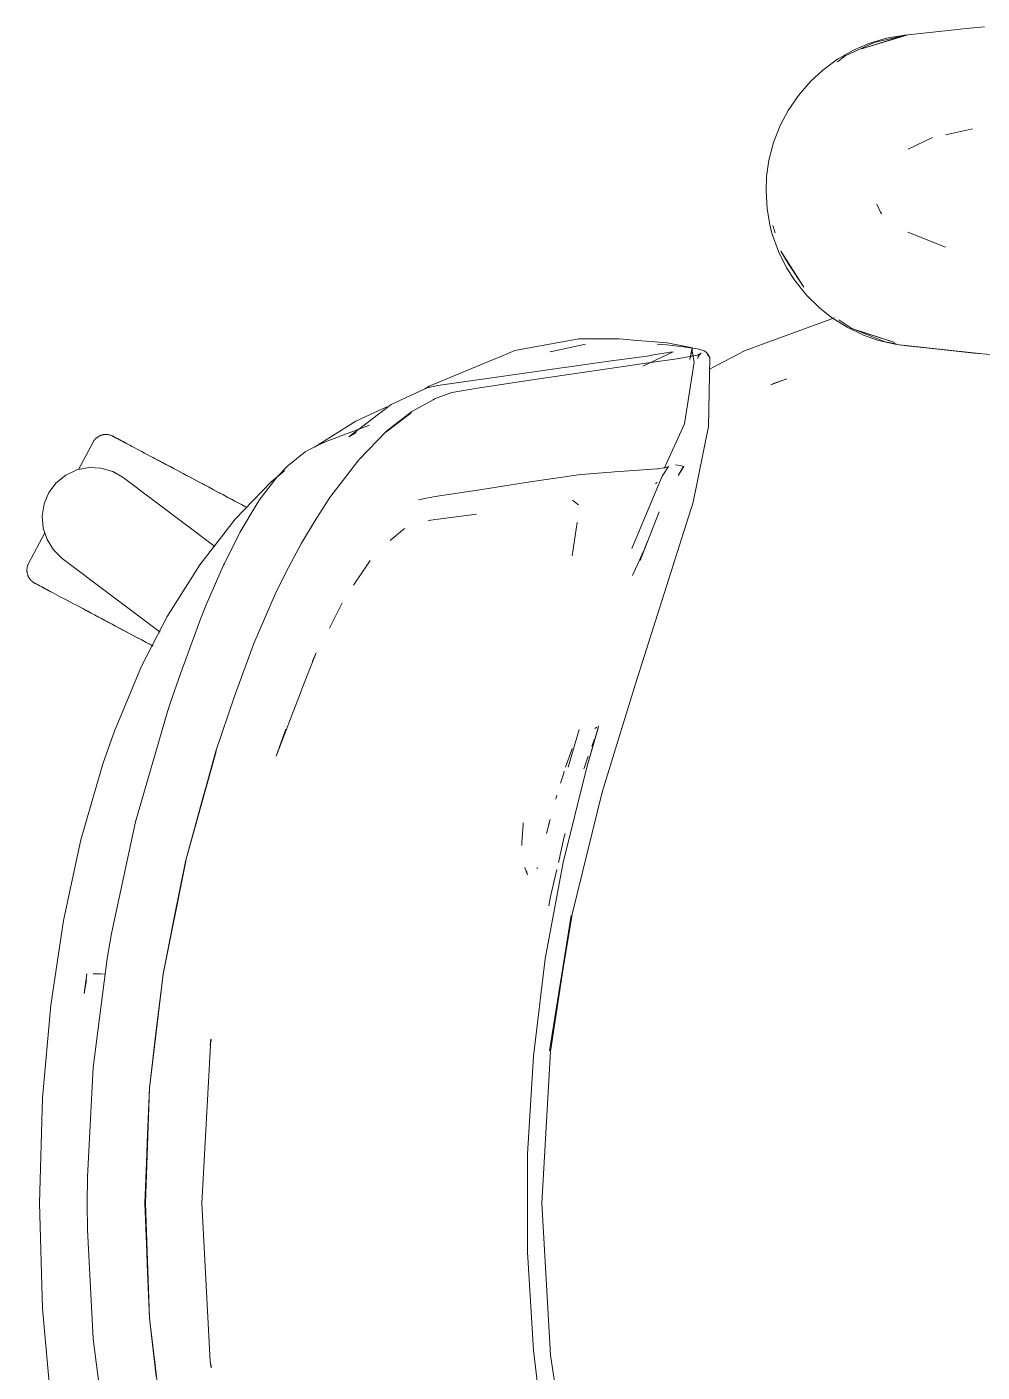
# Model space of a CAD drawing. Header units: millimetres. Extents: x 155927 to 326028, y -36033 to 97293.
# Drawn here: x 226873.4 to 227137.4, y 33140.2 to 33512.1 of the extents above; entities that cross this region are included whole.
import ezdxf

# ---------------------------------------------------------------- set-up
doc = ezdxf.new("R2010")
doc.units = ezdxf.units.MM
doc.header["$MEASUREMENT"] = 0
doc.layers.add('G-IMPT', color=8, linetype='CONTINUOUS', lineweight=9)
doc.layers.add('I-FURN', color=8, linetype='CONTINUOUS', lineweight=9)

msp = doc.modelspace()

# ---------------------------------------------------------------- linework, layer by layer
at = {"layer": 'G-IMPT'}
for p, q in [((227133.96, 33511.73), (227116.04, 33509.82)), ((227138.09, 33512.08), (227133.96, 33511.73)), ((227107.58, 33507.78), (227099.52, 33504.04)), ((227101.89, 33505.65), (227106.13, 33507.46)), ((227116.55, 33509.82), (227104.09, 33505.99)), ((227104.09, 33505.99), (227113.23, 33508.91)), ((227106.13, 33507.46), (227110.99, 33508.93)), ((227107.58, 33507.78), (227115.98, 33509.7)), ((227116.04, 33509.82), (227110.99, 33508.93)), ((227116.55, 33509.82), (227113.23, 33508.91)), ((227097.41, 33502.45), (227099.52, 33504.04)), ((227101.89, 33505.65), (227097.45, 33503.14)), ((227093.36, 33500.14), (227089.93, 33496.98)), ((227093.36, 33500.14), (227097.45, 33503.14)), ((227086.61, 33493.14), (227089.93, 33496.98)), ((227083.77, 33488.98), (227086.61, 33493.14)), ((227083.77, 33488.98), (227081.59, 33484.81)), ((227081.59, 33484.81), (227079.75, 33480.1)), ((227116.92, 33478.25), (227123.7, 33481.52)), ((227134.75, 33483.86), (227127.32, 33482.28)), ((227078.49, 33475.23), (227079.75, 33480.1)), ((227078.49, 33475.23), (227077.84, 33470.72)), ((227077.67, 33466.87), (227077.84, 33470.72)), ((227077.67, 33466.87), (227077.97, 33461.83)), ((227108.29, 33463.05), (227109.3, 33460.82)), ((227077.97, 33461.83), (227078.85, 33456.88)), ((227109.3, 33460.82), (227109.6, 33460.37)), ((227078.85, 33456.88), (227079.41, 33454.76)), ((227080.21, 33455.19), (227079.59, 33457.22)), ((227081.12, 33449.98), (227079.41, 33454.76)), ((227127.25, 33451.15), (227116.83, 33455.3)), ((227081.12, 33449.98), (227083.36, 33445.47)), ((227081.77, 33450.08), (227083.93, 33446.4)), ((227081.77, 33450.08), (227088.09, 33440.13)), ((227083.36, 33445.47), (227085.63, 33441.93)), ((227083.93, 33446.4), (227088.09, 33440.13)), ((227088.82, 33437.95), (227085.63, 33441.93)), ((227088.82, 33437.95), (227092.42, 33434.4)), ((227092.42, 33434.4), (227095.73, 33431.78)), ((227096.63, 33431.66), (227077.69, 33424.72)), ((227100.06, 33429.05), (227095.73, 33431.78)), ((227101.38, 33428.66), (227097.8, 33431.08)), ((227025.91, 33425.82), (227008.21, 33422.58)), ((227025.91, 33425.82), (227032.88, 33425.84)), ((227032.88, 33425.84), (227037.04, 33425.84)), ((227041, 33425.5), (227037.04, 33425.84)), ((227100.06, 33429.05), (227104.64, 33426.86)), ((227110.6, 33425.05), (227101.38, 33428.66)), ((227101.38, 33428.66), (227104.09, 33427.75)), ((227101.38, 33428.66), (227113.23, 33424.84)), ((227104.09, 33427.75), (227113.23, 33424.84)), ((227104.64, 33426.86), (227108.77, 33425.41)), ((227008.21, 33422.58), (227004.35, 33420.98)), ((227018.47, 33422.36), (227017.89, 33422.21)), ((227027.77, 33424.41), (227018.47, 33422.36)), ((227050.33, 33424.7), (227041, 33425.5)), ((227052.03, 33422.26), (227043.63, 33418.27)), ((227046.15, 33421.29), (227051.17, 33422.12)), ((227050.16, 33424.18), (227047.57, 33424.39)), ((227054.84, 33423.66), (227050.16, 33424.18)), ((227050.33, 33424.7), (227050.8, 33424.66)), ((227050.8, 33424.66), (227055.05, 33423.84)), ((227052.03, 33422.26), (227051.17, 33422.12)), ((227055.46, 33423.59), (227054.84, 33423.66)), ((227055.05, 33423.84), (227057.37, 33423.4)), ((227055.46, 33423.59), (227058.74, 33423.05)), ((227056.64, 33420.12), (227057.37, 33423.4)), ((227056.64, 33420.12), (227057.13, 33422.99)), ((227057.13, 33422.99), (227057.82, 33419.41)), ((227060.6, 33422.5), (227058.74, 33423.05)), ((227060.6, 33422.5), (227061.14, 33422.18)), ((227061.14, 33422.18), (227061.51, 33421.68)), ((227069.95, 33421.6), (227071.72, 33422.53)), ((227077.69, 33424.72), (227071.72, 33422.53)), ((227113.73, 33424.26), (227108.77, 33425.41)), ((227113.66, 33424.47), (227110.6, 33425.05)), ((227113.73, 33424.26), (227136.69, 33421.8)), ((227113.73, 33424.26), (227116.55, 33423.92)), ((227113.73, 33424.26), (227135.17, 33421.9)), ((227136.69, 33421.8), (227116.55, 33423.92)), ((227135.17, 33421.9), (227146.56, 33420.92)), ((226984.54, 33412.8), (227000.99, 33419.59)), ((227034.19, 33419.63), (226986.97, 33412.96)), ((227000.99, 33419.59), (227004.35, 33420.98)), ((227045.15, 33419.24), (227014.28, 33414.69)), ((227034.19, 33419.63), (227044.85, 33421.07)), ((227046.15, 33421.29), (227044.85, 33421.07)), ((227053, 33420.35), (227045.15, 33419.24)), ((227059.27, 33421.46), (227053, 33420.35)), ((227055.1, 33402.36), (227057.82, 33419.41)), ((227058.65, 33421.29), (227059.75, 33421.85)), ((227058.65, 33421.29), (227059.27, 33421.46)), ((227058.85, 33420.42), (227058.92, 33420.92)), ((227059.25, 33421.46), (227058.92, 33420.92)), ((227059.25, 33421.46), (227059.75, 33421.85)), ((227062.12, 33420.65), (227061.51, 33421.68)), ((227061.64, 33421.06), (227061.51, 33421.68)), ((227061.51, 33421.68), (227061.53, 33421.61)), ((227061.64, 33421.06), (227061.53, 33421.61)), ((227061.73, 33401.66), (227062.12, 33420.65)), ((227062.05, 33417.46), (227069.95, 33421.6)), ((227014.28, 33414.69), (226998.51, 33412.29)), ((227078.99, 33413.12), (227083.46, 33414.75)), ((227083.46, 33414.75), (227079.58, 33413.38)), ((226980.61, 33410.74), (226974.09, 33407.7)), ((226980.61, 33410.74), (226983.98, 33412.31)), ((226983.37, 33412.03), (226984.54, 33412.8)), ((226986.97, 33412.96), (226983.98, 33412.31)), ((226990.84, 33410.99), (226986.05, 33409.24)), ((226990.84, 33410.99), (226998.51, 33412.29)), ((227078.99, 33413.12), (227079.58, 33413.38)), ((226962.39, 33398.76), (226974.09, 33407.7)), ((226972.9, 33407.03), (226964.28, 33403.05)), ((226979.79, 33405.74), (226985.63, 33409.03)), ((226985.63, 33409.03), (226986.05, 33409.24)), ((226972.62, 33400.02), (226979.57, 33405.41)), ((226979.79, 33405.74), (226972.82, 33400.32)), ((226979.57, 33405.41), (226976.19, 33402.82)), ((226964.28, 33403.05), (226952.83, 33395.93)), ((226968.04, 33401.99), (226956.14, 33397.49)), ((226962.39, 33398.76), (226964.42, 33399.92)), ((226965.09, 33392.42), (226972.82, 33400.32)), ((226972.62, 33400.02), (226976.19, 33402.82)), ((227055.1, 33402.36), (227049.49, 33390.01)), ((227061.73, 33401.66), (227057.54, 33380.71)), ((226951.47, 33395.24), (226953.91, 33396.41)), ((226953.91, 33396.41), (226956.14, 33397.49)), ((226950.34, 33394.62), (226945.47, 33390.76)), ((226950.34, 33394.62), (226951.47, 33395.24)), ((226965.09, 33392.42), (226957.07, 33381.98)), ((226940.91, 33386.32), (226944.58, 33389.32)), ((226945.47, 33390.76), (226942.58, 33387.74)), ((227026.6, 33388.39), (227034.84, 33389.01)), ((227034.84, 33389.01), (227035.83, 33389.08)), ((227035.83, 33389.08), (227043.69, 33389.64)), ((227043.69, 33389.64), (227047.56, 33389.94)), ((227047.64, 33389.94), (227047.56, 33389.94)), ((227047.64, 33389.94), (227050.02, 33390.24)), ((227050.76, 33390.53), (227049, 33387.86)), ((227050.04, 33390.24), (227050.02, 33390.24)), ((227050.04, 33390.24), (227050.76, 33390.53)), ((227052.67, 33391), (227054.03, 33390.83)), ((227053.37, 33388.07), (227054.9, 33390.55)), ((227054.96, 33390.54), (227053.37, 33388.07)), ((227054.9, 33390.55), (227053.41, 33388.09)), ((227054.03, 33390.83), (227054.9, 33390.55)), ((227054.96, 33390.54), (227054.9, 33390.55)), ((226940.91, 33386.32), (226930.95, 33376.02)), ((226942.58, 33387.74), (226937.86, 33381.61)), ((227012.45, 33386.35), (226999.09, 33384.23)), ((227012.45, 33386.35), (227026.52, 33388.38)), ((227026.6, 33388.39), (227026.52, 33388.38)), ((227049, 33387.86), (227040.56, 33367.88)), ((227047.54, 33386.14), (227047.11, 33385.87)), ((226937.86, 33381.61), (226937, 33380.32)), ((226953.02, 33375.63), (226956.9, 33381.73)), ((226956.9, 33381.73), (226957.07, 33381.98)), ((226981.63, 33381.3), (226983.8, 33381.76)), ((226983.8, 33381.76), (226985.78, 33382.18)), ((226986.25, 33382.25), (226985.78, 33382.18)), ((226997.97, 33384.06), (226986.25, 33382.25)), ((226997.97, 33384.06), (226998.58, 33384.15)), ((226999.09, 33384.23), (226998.58, 33384.15)), ((227025.86, 33380), (227024.22, 33381.28)), ((226932.27, 33372.32), (226937, 33380.32)), ((226997.67, 33377.38), (226984.32, 33375.6)), ((227041.55, 33330.47), (227057.54, 33380.71)), ((227044.86, 33369.52), (227048.11, 33377.99)), ((226921.14, 33363.42), (226930.95, 33376.02)), ((226953.02, 33375.63), (226949.25, 33369.4)), ((226984.32, 33375.6), (226984.79, 33375.74)), ((227025.51, 33375.05), (227024.11, 33365.89)), ((227025.51, 33375.05), (227025.46, 33374.7)), ((226931.96, 33371.72), (226927.96, 33363.71)), ((226931.96, 33371.72), (226932.27, 33372.32)), ((226973.82, 33370.1), (226977.73, 33373.44)), ((226945.68, 33362.61), (226949.25, 33369.4)), ((227043.84, 33367.14), (227040.79, 33360.43)), ((227042.84, 33364.62), (227044.86, 33369.73)), ((227044.86, 33369.73), (227042.84, 33364.61)), ((227044.86, 33369.52), (227042.84, 33364.62)), ((226912.17, 33349.13), (226921.14, 33363.42)), ((226927.74, 33363.27), (226922.97, 33352.31)), ((226927.74, 33363.27), (226927.96, 33363.71)), ((226945.68, 33362.61), (226942.29, 33355.88)), ((226967.54, 33363.47), (226964.05, 33358.33)), ((226967.54, 33363.47), (226968.3, 33364.57)), ((226936.12, 33341.66), (226942.29, 33355.88)), ((226964.05, 33358.33), (226963.66, 33357.76)), ((226922.97, 33352.31), (226921.49, 33348.63)), ((226960.52, 33352.86), (226956.98, 33345.89)), ((226905.08, 33335.35), (226912.17, 33349.13)), ((226915.89, 33333.56), (226921.49, 33348.63)), ((226930.66, 33326.78), (226936.12, 33341.66)), ((226949.62, 33329.7), (226953.35, 33339.02)), ((226953.35, 33339.02), (226952.35, 33336.78)), ((226897.56, 33317.38), (226905.08, 33335.35)), ((226915.89, 33333.56), (226913.55, 33326.73)), ((226948.96, 33327.97), (226949.62, 33329.7)), ((227032.37, 33300.49), (227041.55, 33330.47)), ((226912.35, 33323.13), (226913.55, 33326.73)), ((226930.66, 33326.78), (226925.65, 33311.86)), ((226942.25, 33310.52), (226948.96, 33327.97)), ((226912.35, 33323.13), (226903.41, 33292.3)), ((226942.25, 33310.52), (226944.97, 33317.95)), ((227022.94, 33307.44), (227025.98, 33317.87)), ((227028.14, 33307.44), (227031.41, 33318.66)), ((227028.14, 33307.44), (227031.25, 33318.26)), ((227028.14, 33307.44), (227031.2, 33317.97)), ((227030.31, 33318.12), (227030.93, 33318.51)), ((227030.31, 33318.12), (227030.53, 33318.27)), ((227031.2, 33317.97), (227031.25, 33318.26)), ((227031.41, 33318.66), (227031.27, 33318.91)), ((226897.56, 33317.38), (226894.49, 33308.64)), ((227029.52, 33313.22), (227029.86, 33314.19)), ((227029.86, 33314.19), (227030.26, 33315.26)), ((226917.26, 33281.36), (226925.65, 33311.86)), ((226917.26, 33281.36), (226925.69, 33311.77)), ((226921.92, 33298.61), (226925.69, 33311.77)), ((227023.05, 33309.74), (227023.31, 33310.46)), ((227024.07, 33312.62), (227023.31, 33310.46)), ((227028.53, 33310.47), (227028.24, 33309.67)), ((226894.49, 33308.64), (226888.31, 33287.4)), ((227021.59, 33281.12), (227028.14, 33307.44)), ((227023.05, 33309.74), (227022.28, 33307.43)), ((227027.51, 33307.44), (227027.36, 33306.98)), ((227027.51, 33307.44), (227028.24, 33309.67)), ((227021.65, 33305.52), (227020.87, 33303.03)), ((227021.9, 33306.3), (227021.65, 33305.52)), ((227019.88, 33299.73), (227019.54, 33298.61)), ((227032.37, 33300.49), (227024.05, 33266.81)), ((226921.92, 33298.61), (226917.26, 33281.36)), ((226896.74, 33261.51), (226903.41, 33292.3)), ((227010.55, 33291.59), (227010.58, 33292.07)), ((227017.97, 33292.94), (227016.97, 33289.08)), ((227017.97, 33292.94), (227017.58, 33291.41)), ((227010.27, 33287.88), (227010.55, 33291.59)), ((227021.82, 33287.86), (227022.16, 33289.14)), ((226888.31, 33287.4), (226883.5, 33265.04)), ((227010.27, 33287.88), (227010.17, 33286.51)), ((227010.17, 33285.81), (227010.17, 33286.51)), ((227020.27, 33281.11), (227021.82, 33287.86)), ((226911.09, 33250.24), (226917.31, 33281.48)), ((226917.31, 33281.48), (226911.09, 33250.31)), ((226917.26, 33281.36), (226914.19, 33266.34)), ((227021.59, 33281.12), (227016.66, 33254.46)), ((227011.7, 33277.72), (227011.02, 33279.67)), ((227011.7, 33277.72), (227011.49, 33278.77)), ((227014.37, 33279.32), (227014.51, 33279.73)), ((227018.11, 33271.71), (227019.82, 33279.13)), ((227017.64, 33269.08), (227018.11, 33271.71)), ((226911.09, 33250.24), (226914.19, 33266.34)), ((227024.05, 33266.81), (227017.79, 33229.07)), ((227017.79, 33229.07), (227023.79, 33266.43)), ((227018.06, 33228.89), (227023.79, 33266.43)), ((226880.01, 33241.62), (226883.5, 33265.04)), ((226895.56, 33254.59), (226896.74, 33261.51)), ((226891.74, 33224.42), (226895.56, 33254.59)), ((227016.66, 33254.46), (227013.36, 33227.54)), ((226889.91, 33250.32), (226889.26, 33244.91)), ((226889.83, 33248.67), (226889.26, 33244.91)), ((226891.67, 33250.35), (226893.76, 33250.28)), ((226891.67, 33250.35), (226891.78, 33250.35)), ((226895.01, 33250.23), (226893.76, 33250.28)), ((226907.27, 33218.72), (226911.09, 33250.31)), ((226907.31, 33218.68), (226911.09, 33250.24)), ((226909.15, 33234.76), (226911.09, 33250.24)), ((226877.74, 33216.05), (226880.01, 33241.62)), ((226909.15, 33234.76), (226907.31, 33218.68)), ((226921.76, 33186.91), (226924.26, 33232.25)), ((226924.26, 33232.25), (226924.03, 33230.63)), ((226924.03, 33230.63), (226924.27, 33231.94)), ((226924.31, 33232.18), (226924.27, 33231.94)), ((227018.06, 33228.89), (227015.7, 33186.91)), ((227011.71, 33200.47), (227013.36, 33227.54)), ((226890.13, 33194.22), (226891.74, 33224.42)), ((226905.94, 33186.91), (226907.27, 33218.72)), ((226907.31, 33218.68), (226906.16, 33186.91)), ((226907.31, 33218.68), (226906.63, 33203.79)), ((226876.9, 33186.91), (226877.74, 33216.05)), ((226906.63, 33203.79), (226906.16, 33186.91)), ((227011.71, 33173.34), (227011.71, 33200.47)), ((226890.13, 33194.22), (226890.03, 33186.91)), ((226877.74, 33157.76), (226876.9, 33186.91)), ((226890.13, 33179.59), (226890.03, 33186.91)), ((226907.27, 33155.09), (226905.94, 33186.91)), ((226906.63, 33170.02), (226906.16, 33186.91)), ((226907.31, 33155.13), (226906.16, 33186.91)), ((226921.71, 33186.91), (226924.03, 33143.18)), ((226921.76, 33186.91), (226924.03, 33143.18)), ((227018.06, 33144.92), (227015.7, 33186.91)), ((226890.13, 33179.59), (226891.74, 33149.39)), ((227011.71, 33173.34), (227013.36, 33146.27)), ((226906.63, 33170.02), (226907.31, 33155.13)), ((226880.01, 33132.19), (226877.74, 33157.76)), ((226907.27, 33155.09), (226911.09, 33123.5)), ((226907.31, 33155.13), (226911.09, 33123.57)), ((226907.31, 33155.13), (226909.15, 33139.05)), ((226891.74, 33149.39), (226895.56, 33119.22)), ((226924.03, 33143.18), (226924.29, 33141.4)), ((226924.03, 33143.18), (226924.27, 33141.87)), ((227016.66, 33119.35), (227013.36, 33146.27)), ((227024.05, 33107), (227018.06, 33144.92)), ((226924.31, 33141.63), (226924.27, 33141.87))]:
    msp.add_line(p, q, dxfattribs=at)
at = {"layer": 'I-FURN'}
for p, q in [((226891.67, 33397.28), (226887.64, 33389.7)), ((226891.67, 33397.28), (226891.75, 33397.43)), ((226891.75, 33397.43), (226891.83, 33397.56)), ((226891.83, 33397.56), (226891.92, 33397.7)), ((226891.92, 33397.7), (226892.02, 33397.83)), ((226892.02, 33397.83), (226892.12, 33397.95)), ((226892.12, 33397.95), (226892.22, 33398.08)), ((226892.22, 33398.08), (226892.33, 33398.19)), ((226892.33, 33398.19), (226892.45, 33398.31)), ((226892.45, 33398.31), (226892.57, 33398.42)), ((226892.57, 33398.42), (226892.69, 33398.52)), ((226892.69, 33398.52), (226892.82, 33398.62)), ((226892.82, 33398.62), (226892.95, 33398.71)), ((226892.95, 33398.71), (226893.08, 33398.8)), ((226893.08, 33398.8), (226893.22, 33398.89)), ((226893.22, 33398.89), (226893.36, 33398.96)), ((226893.36, 33398.96), (226893.51, 33399.04)), ((226893.51, 33399.04), (226893.65, 33399.1)), ((226893.65, 33399.1), (226893.8, 33399.16)), ((226893.8, 33399.16), (226893.95, 33399.22)), ((226893.95, 33399.22), (226894.11, 33399.26)), ((226894.11, 33399.26), (226894.26, 33399.31)), ((226894.26, 33399.31), (226894.42, 33399.34)), ((226894.42, 33399.34), (226894.58, 33399.37)), ((226894.58, 33399.37), (226894.74, 33399.39)), ((226894.74, 33399.39), (226894.9, 33399.41)), ((226894.9, 33399.41), (226895.06, 33399.42)), ((226895.06, 33399.42), (226895.22, 33399.42)), ((226895.22, 33399.42), (226895.38, 33399.42)), ((226895.38, 33399.42), (226895.54, 33399.41)), ((226895.54, 33399.41), (226895.7, 33399.39)), ((226895.7, 33399.39), (226895.86, 33399.37)), ((226895.86, 33399.37), (226896.02, 33399.34)), ((226896.02, 33399.34), (226896.18, 33399.31)), ((226896.18, 33399.31), (226896.34, 33399.27)), ((226896.34, 33399.27), (226896.49, 33399.22)), ((226896.49, 33399.22), (226896.64, 33399.17)), ((226896.64, 33399.17), (226896.79, 33399.11)), ((226896.79, 33399.11), (226896.94, 33399.04)), ((226896.94, 33399.04), (226897.08, 33398.97)), ((226897.08, 33398.97), (226897.12, 33398.95)), ((226897.12, 33398.95), (226897.14, 33398.94)), ((226897.13, 33398.95), (226897.12, 33398.95)), ((226897.17, 33398.93), (226897.13, 33398.95)), ((226897.14, 33398.94), (226897.2, 33398.91)), ((226897.25, 33398.88), (226897.17, 33398.93)), ((226897.2, 33398.91), (226897.3, 33398.86)), ((226897.37, 33398.82), (226897.25, 33398.88)), ((226897.3, 33398.86), (226897.44, 33398.78)), ((226897.54, 33398.73), (226897.37, 33398.82)), ((226897.44, 33398.78), (226897.62, 33398.68)), ((226897.74, 33398.62), (226897.54, 33398.73)), ((226897.62, 33398.68), (226897.84, 33398.57)), ((226897.98, 33398.5), (226897.74, 33398.62)), ((226897.84, 33398.57), (226898.1, 33398.43)), ((226898.26, 33398.35), (226897.98, 33398.5)), ((226898.1, 33398.43), (226898.4, 33398.27)), ((226898.58, 33398.18), (226898.26, 33398.35)), ((226898.4, 33398.27), (226898.73, 33398.09)), ((226898.93, 33397.99), (226898.58, 33398.18)), ((226898.73, 33398.09), (226899.11, 33397.9)), ((226899.32, 33397.78), (226898.93, 33397.99)), ((226899.11, 33397.9), (226899.52, 33397.68)), ((226899.75, 33397.55), (226899.32, 33397.78)), ((226899.52, 33397.68), (226899.96, 33397.44)), ((226900.22, 33397.3), (226899.75, 33397.55)), ((226899.96, 33397.44), (226900.45, 33397.18)), ((226900.72, 33397.04), (226900.22, 33397.3)), ((226900.45, 33397.18), (226900.96, 33396.91)), ((226901.26, 33396.75), (226900.72, 33397.04)), ((226900.96, 33396.91), (226901.51, 33396.62)), ((226901.82, 33396.45), (226901.26, 33396.75)), ((226901.51, 33396.62), (226902.1, 33396.31)), ((226902.43, 33396.13), (226901.82, 33396.45)), ((226903.06, 33395.79), (226902.43, 33396.13)), ((226903.72, 33395.44), (226903.06, 33395.79)), ((226904.42, 33395.07), (226903.72, 33395.44)), ((226905.14, 33394.69), (226904.42, 33395.07)), ((226905.89, 33394.29), (226905.14, 33394.69)), ((226906.67, 33393.88), (226905.89, 33394.29)), ((226907.47, 33393.45), (226906.67, 33393.88)), ((226908.29, 33393.01), (226907.47, 33393.45)), ((226907.84, 33393.25), (226908.68, 33392.81)), ((226909.14, 33392.56), (226908.29, 33393.01)), ((226908.68, 33392.81), (226909.54, 33392.35)), ((226910.01, 33392.1), (226909.14, 33392.56)), ((226909.54, 33392.35), (226910.41, 33391.89)), ((226884.13, 33388.17), (226887.18, 33389.61)), ((226887.18, 33389.61), (226890.49, 33390.28)), ((226890.49, 33390.28), (226893.86, 33390.14)), ((226893.86, 33390.14), (226897.1, 33389.2)), ((226897.1, 33389.2), (226900.02, 33387.51)), ((226910.89, 33391.63), (226910.01, 33392.1)), ((226910.41, 33391.89), (226911.31, 33391.41)), ((226911.8, 33391.15), (226910.89, 33391.63)), ((226911.31, 33391.41), (226912.22, 33390.92)), ((226912.72, 33390.66), (226911.8, 33391.15)), ((226912.22, 33390.92), (226913.15, 33390.43)), ((226913.66, 33390.16), (226912.72, 33390.66)), ((226913.15, 33390.43), (226914.1, 33389.93)), ((226914.61, 33389.65), (226913.66, 33390.16)), ((226914.1, 33389.93), (226915.05, 33389.42)), ((226915.57, 33389.14), (226914.61, 33389.65)), ((226915.05, 33389.42), (226916.02, 33388.9)), ((226916.55, 33388.62), (226915.57, 33389.14)), ((226916.02, 33388.9), (226917, 33388.38)), ((226917.53, 33388.1), (226916.55, 33388.62)), ((226879.49, 33383.34), (226881.52, 33386.04)), ((226881.52, 33386.04), (226884.13, 33388.17)), ((226900.02, 33387.51), (226925.33, 33368.43)), ((226917, 33388.38), (226917.99, 33387.86)), ((226918.52, 33387.57), (226917.53, 33388.1)), ((226917.99, 33387.86), (226918.98, 33387.33)), ((226919.52, 33387.04), (226918.52, 33387.57)), ((226918.98, 33387.33), (226919.98, 33386.8)), ((226920.52, 33386.51), (226919.52, 33387.04)), ((226919.98, 33386.8), (226920.98, 33386.26)), ((226921.53, 33385.98), (226920.52, 33386.51)), ((226920.98, 33386.26), (226921.99, 33385.73)), ((226922.53, 33385.44), (226921.53, 33385.98)), ((226921.99, 33385.73), (226922.99, 33385.2)), ((226923.54, 33384.91), (226922.53, 33385.44)), ((226922.99, 33385.2), (226924, 33384.66)), ((226924.54, 33384.37), (226923.54, 33384.91)), ((226878.16, 33380.24), (226879.49, 33383.34)), ((226924, 33384.66), (226925, 33384.13)), ((226925.54, 33383.84), (226924.54, 33384.37)), ((226925, 33384.13), (226926, 33383.6)), ((226926.53, 33383.31), (226925.54, 33383.84)), ((226926, 33383.6), (226926.99, 33383.07)), ((226927.52, 33382.79), (226926.53, 33383.31)), ((226926.99, 33383.07), (226927.97, 33382.55)), ((226928.5, 33382.27), (226927.52, 33382.79)), ((226927.97, 33382.55), (226928.95, 33382.03)), ((226929.47, 33381.75), (226928.5, 33382.27)), ((226928.95, 33382.03), (226929.91, 33381.52)), ((226930.42, 33381.24), (226929.47, 33381.75)), ((226929.91, 33381.52), (226930.86, 33381.01)), ((226931.37, 33380.74), (226930.42, 33381.24)), ((226930.86, 33381.01), (226931.8, 33380.51)), ((226877.62, 33376.91), (226878.16, 33380.24)), ((226932.3, 33380.25), (226931.37, 33380.74)), ((226931.8, 33380.51), (226932.72, 33380.02)), ((226933.21, 33379.76), (226932.3, 33380.25)), ((226932.72, 33380.02), (226933.63, 33379.54)), ((226934.11, 33379.29), (226933.21, 33379.76)), ((226877.88, 33373.55), (226877.62, 33376.91)), ((226878.95, 33370.35), (226877.88, 33373.55)), ((226878.33, 33372.2), (226873.86, 33363.79)), ((226880.75, 33367.5), (226878.95, 33370.35)), ((226883.17, 33365.15), (226880.75, 33367.5)), ((226873.42, 33362.37), (226873.44, 33362.53)), ((226873.44, 33362.53), (226873.47, 33362.69)), ((226873.47, 33362.69), (226873.5, 33362.84)), ((226873.5, 33362.84), (226873.54, 33363)), ((226873.54, 33363), (226873.59, 33363.15)), ((226873.59, 33363.15), (226873.64, 33363.31)), ((226873.64, 33363.31), (226873.7, 33363.46)), ((226873.7, 33363.46), (226873.77, 33363.6)), ((226873.77, 33363.6), (226873.84, 33363.75)), ((226873.84, 33363.75), (226873.86, 33363.79)), ((226910.24, 33344.76), (226883.17, 33365.15)), ((226873.39, 33362.05), (226873.4, 33362.21)), ((226873.39, 33361.89), (226873.39, 33362.05)), ((226873.39, 33361.72), (226873.39, 33361.89)), ((226873.4, 33361.56), (226873.39, 33361.72)), ((226873.4, 33362.21), (226873.42, 33362.37)), ((226873.42, 33361.4), (226873.4, 33361.56)), ((226873.44, 33361.24), (226873.42, 33361.4)), ((226873.47, 33361.09), (226873.44, 33361.24)), ((226873.51, 33360.93), (226873.47, 33361.09)), ((226873.55, 33360.77), (226873.51, 33360.93)), ((226873.6, 33360.62), (226873.55, 33360.77)), ((226873.65, 33360.47), (226873.6, 33360.62)), ((226873.71, 33360.32), (226873.65, 33360.47)), ((226873.78, 33360.17), (226873.71, 33360.32)), ((226873.85, 33360.03), (226873.78, 33360.17)), ((226873.93, 33359.88), (226873.85, 33360.03)), ((226874.01, 33359.75), (226873.93, 33359.88)), ((226874.1, 33359.61), (226874.01, 33359.75)), ((226874.19, 33359.48), (226874.1, 33359.61)), ((226874.29, 33359.35), (226874.19, 33359.48)), ((226874.39, 33359.23), (226874.29, 33359.35)), ((226874.5, 33359.11), (226874.39, 33359.23)), ((226874.62, 33359), (226874.5, 33359.11)), ((226874.74, 33358.89), (226874.62, 33359)), ((226874.86, 33358.78), (226874.74, 33358.89)), ((226874.98, 33358.68), (226874.86, 33358.78)), ((226875.11, 33358.59), (226874.98, 33358.68)), ((226875.25, 33358.5), (226875.11, 33358.59)), ((226875.39, 33358.41), (226875.25, 33358.5)), ((226875.53, 33358.34), (226875.39, 33358.41)), ((226875.53, 33358.33), (226875.53, 33358.34)), ((226875.53, 33358.34), (226875.55, 33358.32)), ((226875.57, 33358.31), (226875.53, 33358.33)), ((226875.55, 33358.32), (226875.61, 33358.29)), ((226875.66, 33358.27), (226875.57, 33358.31)), ((226875.61, 33358.29), (226875.71, 33358.24)), ((226875.78, 33358.2), (226875.66, 33358.27)), ((226875.71, 33358.24), (226875.85, 33358.16)), ((226875.94, 33358.12), (226875.78, 33358.2)), ((226875.85, 33358.16), (226876.03, 33358.07)), ((226876.14, 33358.01), (226875.94, 33358.12)), ((226876.03, 33358.07), (226876.25, 33357.95)), ((226876.38, 33357.88), (226876.14, 33358.01)), ((226876.25, 33357.95), (226876.51, 33357.82)), ((226876.66, 33357.73), (226876.38, 33357.88)), ((226876.51, 33357.82), (226876.8, 33357.66)), ((226876.98, 33357.56), (226876.66, 33357.73)), ((226876.8, 33357.66), (226877.14, 33357.48)), ((226877.34, 33357.37), (226876.98, 33357.56)), ((226877.14, 33357.48), (226877.51, 33357.28)), ((226877.73, 33357.17), (226877.34, 33357.37)), ((226877.51, 33357.28), (226877.92, 33357.06)), ((226878.16, 33356.94), (226877.73, 33357.17)), ((226877.92, 33357.06), (226878.37, 33356.83)), ((226878.62, 33356.69), (226878.16, 33356.94)), ((226878.37, 33356.83), (226878.85, 33356.57)), ((226879.12, 33356.42), (226878.62, 33356.69)), ((226878.85, 33356.57), (226879.37, 33356.29)), ((226879.66, 33356.14), (226879.12, 33356.42)), ((226879.37, 33356.29), (226879.92, 33356)), ((226880.23, 33355.84), (226879.66, 33356.14)), ((226879.92, 33356), (226880.5, 33355.69)), ((226880.5, 33355.69), (226881.12, 33355.36)), ((226881.12, 33355.36), (226881.77, 33355.02)), ((226881.77, 33355.02), (226882.44, 33354.66)), ((226882.44, 33354.66), (226883.15, 33354.28)), ((226883.15, 33354.28), (226883.89, 33353.89)), ((226883.89, 33353.89), (226884.65, 33353.49)), ((226884.65, 33353.49), (226885.44, 33353.07)), ((226885.44, 33353.07), (226886.25, 33352.64)), ((226886.25, 33352.64), (226887.08, 33352.19)), ((226887.08, 33352.19), (226887.94, 33351.74)), ((226887.94, 33351.74), (226888.82, 33351.27)), ((226888.82, 33351.27), (226889.71, 33350.79)), ((226890.2, 33350.53), (226889.3, 33351.01)), ((226889.71, 33350.79), (226890.63, 33350.31)), ((226891.13, 33350.04), (226890.2, 33350.53)), ((226890.63, 33350.31), (226891.56, 33349.81)), ((226892.06, 33349.54), (226891.13, 33350.04)), ((226891.56, 33349.81), (226892.5, 33349.31)), ((226893.02, 33349.04), (226892.06, 33349.54)), ((226892.5, 33349.31), (226893.46, 33348.8)), ((226893.98, 33348.52), (226893.02, 33349.04)), ((226893.46, 33348.8), (226894.43, 33348.29)), ((226894.95, 33348.01), (226893.98, 33348.52)), ((226894.43, 33348.29), (226895.4, 33347.77)), ((226895.94, 33347.48), (226894.95, 33348.01)), ((226895.4, 33347.77), (226896.39, 33347.24)), ((226896.93, 33346.96), (226895.94, 33347.48)), ((226896.39, 33347.24), (226897.39, 33346.71)), ((226897.92, 33346.43), (226896.93, 33346.96)), ((226897.39, 33346.71), (226898.39, 33346.18)), ((226898.93, 33345.89), (226897.92, 33346.43)), ((226898.39, 33346.18), (226899.39, 33345.65)), ((226899.93, 33345.36), (226898.93, 33345.89)), ((226899.39, 33345.65), (226900.39, 33345.11)), ((226900.94, 33344.83), (226899.93, 33345.36)), ((226900.39, 33345.11), (226901.4, 33344.58)), ((226901.94, 33344.29), (226900.94, 33344.83)), ((226901.4, 33344.58), (226902.4, 33344.05)), ((226902.94, 33343.76), (226901.94, 33344.29)), ((226902.4, 33344.05), (226903.4, 33343.51)), ((226903.94, 33343.23), (226902.94, 33343.76)), ((226903.4, 33343.51), (226904.4, 33342.98)), ((226904.94, 33342.7), (226903.94, 33343.23)), ((226904.4, 33342.98), (226905.39, 33342.46)), ((226905.92, 33342.17), (226904.94, 33342.7)), ((226905.39, 33342.46), (226906.38, 33341.93)), ((226906.9, 33341.65), (226905.92, 33342.17)), ((226906.38, 33341.93), (226907.35, 33341.42)), ((226907.87, 33341.14), (226906.9, 33341.65)), ((226907.35, 33341.42), (226908.31, 33340.9))]:
    msp.add_line(p, q, dxfattribs=at)

doc.saveas('drawing.dxf')
